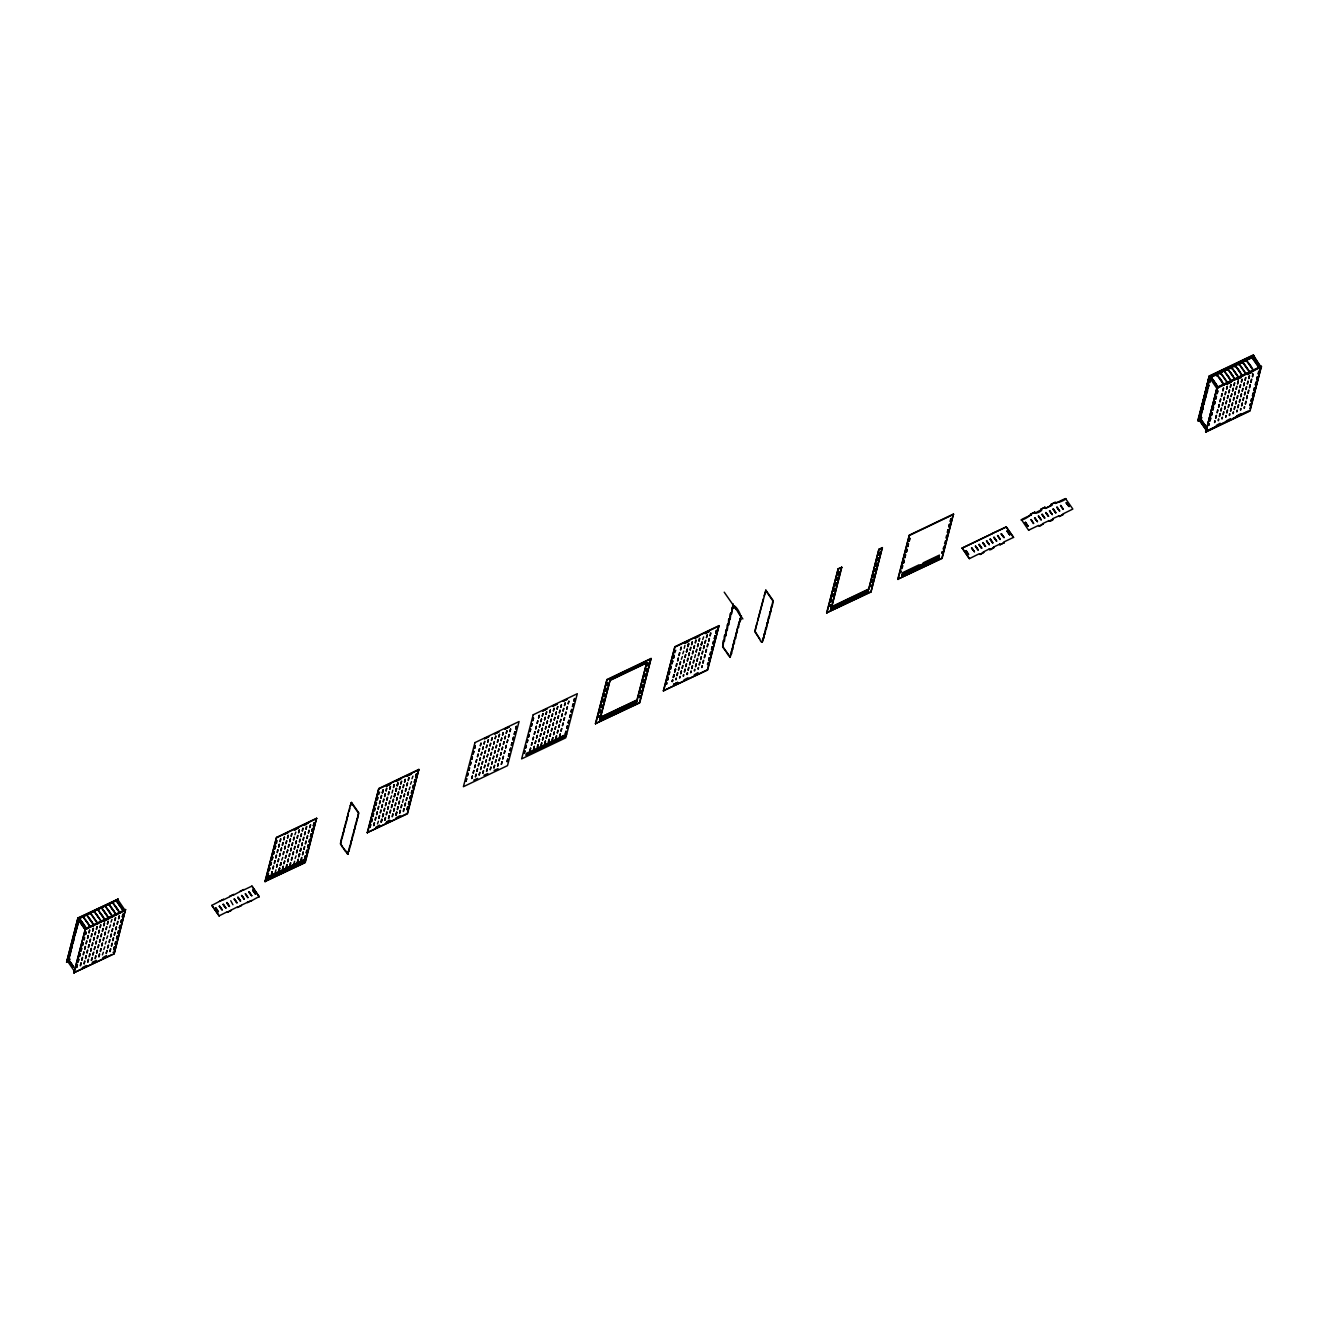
<?xml version="1.0" encoding="UTF-8"?>
<svg xmlns="http://www.w3.org/2000/svg" width="1328" height="1328" viewBox="0 0 1328 1328"><rect width="100%" height="100%" fill="white"/><g stroke="black" fill="none" stroke-linecap="round" stroke-linejoin="round"><path stroke-width="1.5" d="M755.881 627.38L755.101 631.447L759.633 638.868L754.769 631.613L765.907 590.23L773.178 600.654L772.149 606.713M77.97 917.93L66.599 962.319L77.97 917.93L118.209 899.106L77.904 919.242L85.175 929.683M69.023 956.542L69.67 954.068M70.45 951.08L71.098 948.607M71.878 945.619L72.542 943.146M73.322 940.158L74.285 937.535L73.057 943.278M86.851 928.87L79.58 918.445L74.966 934.995L75.397 932.223M76.177 929.235L76.841 926.761M77.622 923.773L78.269 921.3M70.982 951.213L68.757 959.679L67.097 960.476L74.302 971.1M71.629 948.74L72.409 945.752M81.655 921.781L84.494 925.5M85.507 915.224L89.607 913.083M86.519 929.036L79.265 918.594L68.442 959.829L73.355 966.884M85.639 920.055L88.196 923.74M68.558 959.38L73.638 966.933L71.065 963.248M73.87 972.76L85.44 928.654L125.479 909.531L114.108 953.919L73.87 972.76L112.083 954.5M74.086 973.042L85.44 928.654M89.059 918.246L91.898 921.964M77.472 964.643L76.692 967.564L77.14 964.792M78.136 962.103L78.9 959.181L77.92 961.804M79.564 956.641L80.327 953.72L79.365 956.343M81.008 951.18L81.772 948.258L80.792 950.881M83.199 942.797L82.436 945.719L82.884 942.946M84.627 937.336C83.747 944.357 84.494 934.862 84.195 939.012M86.071 931.858C85.175 938.896 85.922 929.401 85.623 933.551M81.174 962.883L80.394 965.805L80.842 963.032M82.602 957.405L81.838 960.343L82.286 957.571M84.029 951.944L83.266 954.865L83.714 952.11M85.473 946.482L84.693 949.404L85.141 946.648M86.901 941.021L86.137 943.942L86.586 941.17M88.329 935.559L87.565 938.481L88.013 935.709M89.773 930.098L88.993 933.02L89.441 930.247M95.699 910.361L99.799 908.219M94.388 911.373L101.658 921.798L86.785 928.737M96.745 914.743L99.301 918.428M84.876 961.107L84.096 964.028L84.544 961.256M86.303 955.645L85.54 958.567L85.971 955.795M87.731 950.184L86.967 953.106L87.416 950.333M89.175 944.723L88.395 947.644L88.843 944.872M90.603 939.261L89.839 942.183L90.271 939.411M92.03 933.8L91.267 936.721L91.715 933.949M93.475 928.322L92.694 931.26L93.143 928.488M100.164 912.934L103.003 916.669M88.578 959.347L87.797 962.269L88.246 959.497M90.005 953.869L89.242 956.807L89.673 954.035M91.433 948.408L90.669 951.329L91.117 948.574M92.877 942.946L92.097 945.868L92.545 943.112M94.305 937.485L93.541 940.407L93.973 937.634M95.732 932.024L94.969 934.945L95.417 932.173M97.176 926.562L96.396 929.484L96.844 926.712M104.132 911.207L106.705 914.892M91.499 960.493L92.279 957.571L91.3 960.194M92.943 955.031L93.707 952.11L92.728 954.732M94.371 949.57L95.135 946.648L94.172 949.271M96.579 941.187L95.799 944.108L96.247 941.336M98.006 935.725L97.243 938.647L97.674 935.875M99.434 930.264L98.67 933.186L99.119 930.413M100.878 924.786L100.098 927.724L100.546 924.952M106.14 905.58L110.191 903.654M92.296 962.518L94.222 961.422M96.396 960.376L92.562 962.601M101.459 907.987L108.73 918.428L103.368 921.383L125.264 910.361M107.568 909.398L110.407 913.133M95.965 955.811L95.201 958.733L95.649 955.961M97.409 950.333L96.645 953.272L97.077 950.499M98.836 944.872L98.073 947.794L98.521 945.038M100.264 939.411L99.5 942.332L99.949 939.577M101.708 933.949L100.945 936.871L101.376 934.115M103.136 928.488L102.372 931.409L102.82 928.637M104.58 923.026L103.8 925.948L104.248 923.176M107.485 919.242L103.368 921.383M111.27 907.638L114.108 911.357M99.666 954.035L98.903 956.957L99.351 954.185M101.111 948.574L100.33 951.495L100.779 948.723M102.538 943.112L101.775 946.034L102.223 943.262M103.966 937.651L103.202 940.573L103.65 937.8M105.41 932.19L104.646 935.111L105.078 932.339M106.838 926.728L106.074 929.65L106.522 926.878M107.502 924.188L108.265 921.25L107.302 923.89M115.237 905.912L117.81 909.597M102.405 954.898L103.368 952.276M103.833 949.437L104.812 946.814M105.261 943.976L106.24 941.336M106.705 938.514L107.668 935.875M108.132 933.053L109.112 930.413M109.56 927.575L110.539 924.952M111.004 922.113L111.967 919.491M113.411 916.021L112.432 916.652L105.161 906.227M106.589 955.513L102.737 957.737M118.673 904.102L121.512 907.821M106.306 953.421L107.07 950.499L106.107 953.122M107.734 947.96L108.514 945.038L107.535 947.661M109.942 939.577L109.178 942.498L109.61 939.726M111.369 934.115L110.606 937.037L111.054 934.265M112.814 928.654L112.033 931.575L112.482 928.803M114.241 923.192L113.478 926.114L113.909 923.342M115.669 917.731L114.905 920.653L115.353 917.88M110.772 948.74L110.008 951.661L110.456 948.889M112.216 943.278L111.436 946.2L111.884 943.428M113.644 937.8L112.88 940.739L113.312 937.966M115.071 932.339L114.308 935.261L114.756 932.505M116.515 926.878L115.735 929.799L116.183 927.044M117.943 921.416L117.179 924.338L117.611 921.566M119.371 915.955L118.607 918.876L119.055 916.104M114.474 946.964L113.71 949.885L114.158 947.113M115.918 941.502L115.138 944.424L115.586 941.652M117.345 936.041L116.582 938.962L117.013 936.19M118.773 930.579L118.009 933.501L118.458 930.729M119.437 928.04L120.217 925.118L119.238 927.741M120.881 922.578L121.645 919.657L120.665 922.279M123.072 914.195L122.309 917.117L122.757 914.345M125.479 909.531L114.108 953.919M211.849 905.397L219.12 915.839L211.849 905.397L223.552 899.255M215.601 907.937L218.124 911.821M219.253 906.36L222.141 909.896L219.635 906.011M223.004 904.401L225.843 908.12L223.336 904.252M226.656 902.824L229.545 906.36L227.038 902.476M229.694 896.317L233.745 894.391M227.138 912.402L231.188 910.46M232.931 904.75L230.74 900.716M229.229 906.509L226.706 902.642M234.11 899.106L236.948 902.824L234.442 898.94M237.762 897.529L240.65 901.048L238.144 897.18M239.87 891.453L243.92 889.511L233.894 894.873M237.314 907.539L241.364 905.596M241.513 895.57L244.352 899.288L241.845 895.404M240.335 901.214L237.812 897.33M251.938 886.091L259.159 896.715L251.938 886.091L244.136 889.81M245.215 893.794L247.722 897.678M248.867 892.233L251.756 895.753L249.232 891.868M247.307 902.376L241.165 905.314M247.506 902.675L251.606 900.533L247.357 902.177M252.619 890.258L255.457 893.993L252.934 890.109M264.969 881.477L276.539 837.387L316.562 818.264L305.208 862.652L264.969 881.477L304.992 862.353L316.562 818.264M265.168 881.775L276.539 837.387M276.39 843.512L277.154 840.591M267.127 878.837L267.609 876.978L304.295 859.448L304.012 861.606L267.127 878.837L303.813 861.308L304.295 859.448M268.555 873.376L267.791 876.297L268.223 873.525M269.982 867.914L269.219 870.836L269.667 868.064M270.646 865.375L271.427 862.436L270.447 865.076M272.091 859.897L272.854 856.975L271.875 859.614M273.518 854.435L274.282 851.514L273.319 854.153M274.946 848.974L275.726 846.052L274.747 848.675M267.326 879.119L267.609 876.978M272.257 871.6L271.493 874.521L271.925 871.749M273.684 866.138L272.921 869.06L273.369 866.288M275.128 860.677L274.348 863.598L274.796 860.826M276.556 855.215L275.792 858.137L276.224 855.365M277.984 849.754L277.22 852.676L277.668 849.903M279.428 844.293L278.648 847.214L279.096 844.442M280.855 838.831L280.092 841.753L280.523 838.981M284.126 834.482L288.176 832.54M275.195 872.762L275.958 869.84M277.386 864.379L276.622 867.3L277.071 864.528M278.83 858.901L278.05 861.839L278.498 859.067M280.258 853.439L279.494 856.361L279.926 853.605M281.685 847.978L280.922 850.899L281.37 848.144M283.13 842.516L282.349 845.438L282.798 842.666M284.557 837.055L283.794 839.977L284.225 837.204M278.681 870.703L279.66 868.064L279.212 870.836M280.125 865.225L281.088 862.602L280.64 865.375M281.752 860.063L282.731 857.44M278.897 870.985L279.66 868.064M280.324 865.524L281.088 862.602M283.96 851.68L283.196 854.601L283.628 851.829M285.387 846.218L284.624 849.14L285.072 846.368M286.831 840.757L286.051 843.678L286.499 840.906M288.259 835.295L287.495 838.217L287.927 835.445M283.362 866.304L282.598 869.226L283.03 866.454M284.026 863.764L284.79 860.843L283.81 863.466M285.454 858.303L286.217 855.365L285.254 858.004M287.861 850.202L286.898 852.825L287.661 849.903M289.089 844.442L288.325 847.364L288.774 844.608M290.517 838.981L289.753 841.902L290.201 839.147M291.961 833.519L291.197 836.441L291.629 833.669M294.882 834.681L295.862 832.042M287.064 864.528L286.284 867.45L286.732 864.694M288.491 859.067L287.728 861.988L288.176 859.216M289.919 853.605L289.155 856.527L289.604 853.755M291.363 848.144L290.583 851.065L291.031 848.293M292.791 842.682L292.027 845.604L292.475 842.832M294.218 837.221L293.455 840.143L293.903 837.37M298.302 827.875L294.467 830.1L298.352 827.676M290.766 862.768L289.985 865.69L290.434 862.918M292.193 857.307L291.43 860.229L291.861 857.456M293.621 851.846L292.857 854.767L293.305 851.995M295.065 846.368L294.285 849.289L294.733 846.534M296.493 840.906L295.729 843.828L296.161 841.072M297.92 835.445L297.157 838.366L297.605 835.611M299.364 829.983L298.584 832.905L299.032 830.133M293.687 863.914L294.667 861.291M295.131 858.452L296.094 855.83M297.323 850.069L296.559 852.991L297.007 850.219M298.767 844.608L297.987 847.53L298.435 844.757M300.194 839.147L299.431 842.068L299.862 839.296M301.622 833.685L300.858 836.607L301.307 833.835M303.066 828.224L302.286 831.145L302.734 828.373M304.643 825.236L308.544 822.812M299.265 853.921L298.833 856.693L299.796 854.053M300.709 848.459L300.261 851.231L301.24 848.592M298.368 859.515L297.389 862.154L298.169 859.233M298.833 856.693L299.597 853.771M300.261 851.231L301.024 848.31M302.469 842.832L301.688 845.77L302.137 842.998M303.896 837.37L303.133 840.292L303.564 837.536M305.324 831.909L304.56 834.831L305.008 832.075M306.768 826.448L305.988 829.369L306.436 826.597M301.854 857.456L301.091 860.378L301.539 857.622M303.299 851.995L302.535 854.917L302.967 852.144M304.726 846.534L303.963 849.455L304.411 846.683M306.17 841.072L305.39 843.994L305.838 841.222M306.834 838.532L307.598 835.611L307.15 838.383M308.262 833.071L309.026 830.149L308.577 832.905M310.669 824.97L309.69 827.61L310.47 824.688M312.412 828.539L311.964 831.295L312.927 828.672M313.84 823.061L313.391 825.833L314.371 823.211M305.556 855.697L304.793 858.618L305.241 855.846M307 850.235L306.237 853.157L306.668 850.385M308.428 844.774L307.664 847.696L308.113 844.923M309.856 839.296L309.092 842.234L309.54 839.462M311.3 833.835L310.536 836.756L310.968 834.001M311.964 831.295L312.727 828.373M313.391 825.833L314.155 822.912M345.247 851.099L340.383 843.844L341.611 838.084M342.69 847.413L340.715 843.678L343.039 832.623M342.143 838.217L344.483 827.161M343.57 832.756L345.911 821.7M345.014 827.294L347.338 816.222M346.442 821.833L348.783 810.761M348.982 811.059L350.21 805.299M350.409 805.598L351.522 802.461L358.792 812.885L357.564 818.646M347.87 816.371L348.135 813.234M349.314 810.91L349.762 808.071M350.741 805.449L351.522 802.461M349.878 845.82L347.654 854.269L348.434 851.281M348.965 851.431L351.306 840.358M350.393 845.953L352.733 834.897M351.837 840.491L354.178 829.436M353.265 835.03L355.605 823.974M354.692 829.568L357.033 818.513M356.136 824.107L358.477 813.035L351.206 802.61M367.242 832.623L378.812 788.533L418.835 769.41L407.48 813.798L367.242 832.623L407.264 813.5L418.835 769.41M367.441 832.922L378.812 788.533M377.218 800.12L378.198 797.497M378.663 794.659L379.625 792.036M370.827 824.522L370.064 827.444L370.512 824.671M372.255 819.061L371.491 821.982L371.94 819.21M373.699 813.599L372.919 816.521L373.367 813.749M375.127 808.121L374.363 811.059L374.811 808.287M375.791 805.581L376.554 802.66L375.592 805.299M382.813 790.127L382.364 792.899L383.327 790.26M374.529 822.746L373.766 825.667L374.197 822.912M375.957 817.284L375.193 820.206L375.641 817.45M377.401 811.823L376.621 814.745L377.069 811.972M378.829 806.362L378.065 809.283L378.497 806.511M380.256 800.9L379.493 803.822L379.941 801.05M381.7 795.439L380.92 798.36L381.368 795.588M382.364 792.899L383.128 789.977M379.576 825.12L375.724 827.344M386.548 786.11L390.648 783.985L386.597 785.91M377.467 823.908L378.43 821.285M379.659 815.525L378.895 818.446L379.343 815.674M381.103 810.063L380.323 812.985L380.771 810.213M382.53 804.585L381.767 807.524L382.198 804.751M383.958 799.124L383.194 802.046L383.643 799.29M385.402 793.663L384.622 796.584L385.07 793.829M386.83 788.201L386.066 791.123L386.498 788.367M381.601 819.376L381.169 822.132L382.132 819.509M383.045 813.915L382.597 816.67L383.576 814.047M381.169 822.132L381.933 819.21M382.597 816.67L383.36 813.749M384.805 808.287L384.024 811.209L384.473 808.437M386.232 802.826L385.469 805.747L385.9 802.975M387.66 797.364L386.896 800.286L387.344 797.514M389.104 791.903L388.324 794.825L388.772 792.052M390.532 786.442L389.768 789.363L390.2 786.591M390.598 798.526L391.577 795.887M392.026 793.048L392.806 790.127M385.635 817.45L384.871 820.372L385.303 817.6M387.062 811.989L386.299 814.911L386.747 812.138M388.506 806.528L387.726 809.449L388.174 806.677M389.934 801.066L389.17 803.988L389.602 801.216M394.233 784.665L393.47 787.587L393.901 784.831M394.748 793.978L394.3 796.75L395.279 794.127M396.176 788.517L395.727 791.289L396.707 788.666M396.956 785.529L397.935 782.906L397.487 785.661M389.336 815.674L388.573 818.596L389.004 815.84M390.764 810.213L390 813.134L390.449 810.379M392.192 804.751L391.428 807.673L391.876 804.901M393.636 799.29L392.872 802.212L393.304 799.439M394.3 796.75L395.063 793.829M395.727 791.289L396.491 788.367M397.172 785.827L397.935 782.906M389.768 820.256L387.062 821.551M393.038 813.915L392.258 816.836L392.706 814.064M394.466 808.453L393.702 811.375L394.15 808.603M395.893 802.992L395.13 805.913L395.578 803.141M397.338 797.53L396.557 800.452L397.006 797.68M398.765 792.052L398.002 794.991L398.45 792.218M400.193 786.591L399.429 789.513L399.877 786.757M400.873 784.051L401.637 781.13L400.658 783.769M395.761 814.778L396.74 812.138L396.292 814.911M395.96 815.06L396.74 812.138M398.168 806.677L397.404 809.599L397.836 806.843M399.595 801.216L398.832 804.137L399.28 801.365M401.039 795.754L400.259 798.676L400.707 795.904M402.467 790.293L401.703 793.214L402.135 790.442M403.895 784.831L403.131 787.753L403.579 784.981M405.339 779.37L404.559 782.292L405.007 779.519M411.016 774.257L406.717 776.1L410.817 773.958M402.533 802.378L403.297 799.456M400.442 810.379L399.662 813.3L400.11 810.528M401.869 804.917L401.106 807.839L401.537 805.067M404.741 793.995L403.961 796.916L404.409 794.144M406.169 788.517L405.405 791.455L405.837 788.683M407.596 783.055L406.833 785.977L407.281 783.221M409.041 777.594L408.26 780.515L408.709 777.76M407.464 794.841L408.443 792.218L407.995 794.991M409.107 789.679L410.07 787.056M410.535 784.217L411.514 781.594M411.962 778.756L412.942 776.133M404.144 808.603L403.363 811.524L403.812 808.769M405.571 803.141L404.808 806.063L405.239 803.307M406.999 797.68L406.235 800.601L406.683 797.829M407.663 795.14L408.443 792.218M416.112 774.224L415.664 776.98L416.643 774.357M407.845 806.843L407.065 809.765L407.513 806.992M409.273 801.382L408.509 804.303L408.941 801.531M410.701 795.92L409.937 798.842L410.385 796.07M412.145 790.459L411.365 793.38L411.813 790.608M412.809 787.919L413.572 784.981L412.593 787.62M415.216 779.818L414.236 782.441L415 779.519M415.664 776.98L416.444 774.058M473.714 780.15L477.715 778.407M483.907 775.286L487.907 773.543M494.082 770.423L498.083 768.68M562.524 737.737L563.006 735.878M595.425 723.627L606.996 679.538L651.069 658.472L639.714 702.877L595.425 723.627L639.498 702.578L651.069 658.472M595.625 723.926L606.996 679.538M606.647 685.381L607.61 682.741L607.162 684.435M599.011 715.526L598.563 717.22L598.696 715.676M600.439 710.065L599.675 712.987L600.123 710.214M601.883 704.604L601.119 707.525L601.551 704.753M603.31 699.142L602.547 702.064L602.995 699.292M604.738 693.681L603.974 696.602L604.423 693.83M605.419 691.141L606.182 688.203L605.203 690.842M606.846 685.663L607.294 682.907M599.609 720.025L600.09 718.166L636.776 700.636L636.494 702.794L599.609 720.025L636.295 702.495L636.776 700.636M600.273 717.452L610.1 680.019L646.786 662.506L637.174 700.221L600.273 717.452L636.959 699.922L646.786 662.506M599.808 720.307L600.09 718.166M600.488 717.734L610.1 680.019M619.296 674.375L616.541 675.869L619.246 674.574M620.591 673.927L616.806 675.969M630.85 668.864L626.999 671.088M641.241 664.282L636.942 666.125L641.042 664M640.079 695.905L639.631 697.598L639.747 696.071M641.507 690.444L640.743 693.365L641.175 690.61M642.935 684.982L642.171 687.904L642.619 685.148M644.379 679.521L643.599 682.443L644.047 679.67M645.806 674.06L645.043 676.981L645.474 674.209M647.234 668.598L646.47 671.52L646.919 668.748M648.678 663.137L647.898 666.058L648.346 663.286M663.353 690.792L674.906 646.703L718.996 625.637L707.641 670.042L663.353 690.792L707.426 669.744L718.996 625.637M663.552 691.091L674.906 646.703M672.35 660.995L671.902 663.751L672.881 661.128M673.13 658.007L674.109 655.368L673.661 658.14M674.773 652.828L675.736 650.205M666.938 682.692L666.49 684.368L666.606 682.841M668.366 677.23L667.602 680.152L668.05 677.38M669.81 671.769L669.03 674.69L669.478 671.918M671.238 666.291L670.474 669.229L670.906 666.457M671.902 663.751L672.665 660.829M673.329 658.29L674.109 655.368M672.018 681.347L672.665 679.953L672.549 681.48M673.777 674.641L673.329 677.413L674.309 674.79M675.205 669.179L674.757 671.951L675.736 669.329M672.217 681.646L672.665 679.953M673.329 677.413L674.093 674.491M674.757 671.951L675.537 669.03M676.965 663.568L676.201 666.49L676.633 663.718M678.392 658.107L677.629 661.029L678.077 658.256M679.836 652.629L679.056 655.567L679.504 652.795M681.264 647.168L680.5 650.089L680.932 647.334M677.927 682.609L673.611 684.451L677.712 682.326M684.684 643.316L688.784 641.192L685.879 642.188M681.33 659.252L682.31 656.63M682.758 653.791L683.737 651.168M684.202 648.33L684.966 645.408M676.367 678.193L675.919 679.87L676.035 678.342M677.795 672.715L677.031 675.653L677.479 672.881M679.239 667.254L678.459 670.175L678.907 667.42M680.666 661.792L679.903 664.714L680.334 661.958M686.908 649.259L686.46 652.031L687.439 649.392M688.336 643.798L687.904 646.57L688.867 643.931M680.069 676.417L679.621 678.11L679.737 676.566M681.496 670.955L680.733 673.877L681.181 671.105M682.941 665.494L682.16 668.416L682.609 665.643M684.368 660.033L683.605 662.954L684.036 660.182M685.796 654.571L685.032 657.493L685.48 654.721M686.46 652.031L687.24 649.11M687.904 646.57L688.668 643.632M683.771 674.657L683.322 676.334L683.439 674.807M685.198 669.179L684.435 672.117L684.883 669.345M686.626 663.718L685.862 666.639L686.31 663.884M688.07 658.256L687.306 661.178L687.738 658.422M689.498 652.795L688.734 655.717L689.182 652.944M690.925 647.334L690.162 650.255L690.61 647.483M692.369 641.872L691.606 644.794L692.037 642.022M694.876 638.453L698.976 636.328M686.825 674.275L687.472 672.881L687.356 674.408M687.024 674.574L687.472 672.881M688.9 667.42L688.136 670.341L688.585 667.569M690.328 661.958L689.564 664.88L690.012 662.108M691.772 656.497L690.992 659.418L691.44 656.646M693.199 651.035L692.436 653.957L692.884 651.185M694.627 645.574L693.863 648.496L694.312 645.723M696.071 640.096L695.291 643.034L695.739 640.262M694.693 657.642L695.474 654.721M691.174 671.121L690.726 672.798L690.842 671.271M692.602 665.643L691.838 668.582L692.27 665.809M694.029 660.182L693.266 663.104L693.714 660.348M696.901 649.259L696.138 652.181L696.569 649.409M698.329 643.798L697.565 646.719L698.013 643.947M699.773 638.336L698.993 641.258L699.441 638.486M699.624 650.122L700.603 647.5L700.155 650.255M701.068 644.661L702.031 642.038L701.599 644.794M702.695 639.498L703.674 636.859M694.876 669.345L694.428 671.038L694.544 669.495M696.304 663.884L695.54 666.805L695.972 664.033M697.731 658.422L696.968 661.344L697.416 658.572M699.175 652.961L698.395 655.883L698.843 653.11M699.839 650.421L700.603 647.5M701.267 644.96L702.031 642.038M698.08 672.582L694.229 674.823M709.102 631.647L705.052 633.589L707.608 631.813M698.578 667.586L698.13 669.262L698.246 667.735M700.005 662.108L699.242 665.046L699.673 662.274M701.433 656.646L700.669 659.568L701.118 656.812M702.877 651.185L702.097 654.106L702.545 651.351M704.305 645.723L703.541 648.645L703.973 645.873M704.969 643.184L705.732 640.262L704.77 642.885M707.376 635.099L706.396 637.722L707.177 634.801M702.28 665.809L701.831 667.503L701.948 665.959M703.707 660.348L702.944 663.27L703.375 660.497M705.135 654.887L704.371 657.808L704.819 655.036M706.579 649.425L705.799 652.347L706.247 649.575M708.007 643.964L707.243 646.885L707.675 644.113M709.434 638.502L708.671 641.424L709.119 638.652M710.878 633.024L710.098 635.963L710.546 633.19M714.846 635.913L714.398 638.685L715.377 636.062M716.273 630.451L715.825 633.224L716.805 630.584M707.99 663.07L707.558 664.764L707.675 663.236M709.434 657.609L708.671 660.531L709.102 657.775M710.862 652.148L710.098 655.069L710.546 652.297M712.306 646.686L711.526 649.608L711.974 646.836M713.734 641.225L712.97 644.146L713.402 641.374M714.398 638.685L715.161 635.763M715.825 633.224L716.605 630.302M727.827 654.057L722.648 646.952L723.129 641.839C723.146 638.635 725.287 642.968 723.461 640.611M724.075 641.49L724.241 637.623C723.743 633.157 726.964 636.975 724.889 635.149M725.503 636.029L725.686 632.161C725.171 627.696 728.391 631.497 726.333 629.688M726.947 630.568L727.113 626.683C726.599 622.234 729.819 626.036 727.761 624.21M728.375 625.106L728.541 621.222C728.043 616.773 731.263 620.574 729.188 618.748M729.802 619.645L729.985 615.76C729.47 611.295 732.691 615.113 730.632 613.287M731.247 614.167L733.122 603.792M727.512 654.206L730.234 657.227L722.963 646.802L723.777 640.445M724.407 641.341L725.221 634.983M725.835 635.88L726.648 629.522M727.263 630.402L728.076 624.06M728.707 624.94L729.52 618.599M730.134 619.479L730.948 613.138M731.562 614.017L732.06 607.826L733.006 608.556M732.674 608.705C732.077 599.144 743.663 615.993 739.945 619.147L740.675 619.578L739.945 619.147M735.812 609.104L733.454 605.717M738.385 612.772L740.725 616.159M729.919 657.393L731.014 653.16M730.234 657.227L732.126 648.927M731.346 651.915L733.571 643.466M732.774 646.454L734.998 638.004M734.218 640.992L736.426 632.543M735.646 635.531L737.87 627.082M737.073 630.07L739.298 621.62M738.517 624.608L741.406 615.694M731.761 653.592L731.678 651.766M732.873 649.375L733.106 646.304M734.301 643.897L734.533 640.843M735.729 638.436L735.978 635.382M737.173 632.975L737.405 629.92M738.6 627.513L738.833 624.459M740.028 622.052L740.675 619.578M765.907 590.23L764.148 595.84M759.633 638.868C763.384 649.558 764.696 629.223 762.04 642.038M771.834 606.863L772.863 600.804L765.592 590.379M764.579 633.439L763.55 638.403L764.264 633.589M764.662 634.17L765.692 628.127M766.107 628.708L767.119 622.666M767.534 623.247L768.563 617.205M768.962 617.786L769.991 611.743M770.406 612.324L771.419 606.265M764.994 634.02L766.007 627.978M766.422 628.559L767.451 622.5M767.85 623.098L768.879 617.039M769.294 617.636L770.306 611.577M770.721 612.175L771.751 606.116M831.311 607.328L868.678 589.416L878.937 549.244L882.307 547.634L870.936 592.039L826.647 612.806L838.217 568.699L841.786 567.388L831.029 609.486L867.715 591.956L867.997 589.798L867.715 591.956M826.846 613.088L838.217 568.699M835.644 582.992L835.196 585.764L836.175 583.125M837.072 577.531L836.64 580.303L837.603 577.663M838.516 572.069L838.068 574.825L839.047 572.202M830.232 604.688L829.784 606.381L829.917 604.838M831.677 599.227L830.896 602.148L831.345 599.376M833.104 593.765L832.341 596.687L832.772 593.915M834.532 588.304L833.768 591.226L834.216 588.453M835.196 585.764L835.976 582.843M836.64 580.303L837.404 577.365M838.068 574.825L838.831 571.903M831.029 609.486L841.57 567.089M830.83 609.187L847.347 601.684M847.148 601.385L857.324 596.521M861.374 594.595L867.516 591.657M868.678 589.416L878.937 549.244M879.568 552.448L879.119 555.22L880.099 552.597M871.301 585.084L870.853 586.76L870.969 585.233M872.728 579.606L871.965 582.544L872.413 579.772M874.156 574.144L873.392 577.066L873.841 574.31M875.6 568.683L874.82 571.604L875.268 568.849M876.264 566.143L877.028 563.221L876.048 565.844M878.671 558.059L877.692 560.682L878.455 557.76M879.119 555.22L879.9 552.299M870.936 592.039L882.307 547.634M897.778 579.207L909.348 535.118L953.438 514.052L942.083 558.441L897.778 579.207L941.867 558.158L953.438 514.052M897.994 579.506L909.348 535.118M900.932 572.783L901.38 571.106M902.044 568.567L902.808 565.628M904.235 560.167L903.472 563.089L903.804 561.86M903.472 563.089L903.92 560.333M905.679 554.706L904.916 557.627L905.347 554.872M907.107 549.244L906.343 552.166L906.792 549.41M908.551 543.783L907.771 546.704L908.219 543.932M909.979 538.321L909.215 541.243L909.647 538.471M901.978 575.588L902.459 573.746L939.145 556.216L938.863 558.374L901.978 575.588L938.647 558.075L939.145 556.216M902.177 575.887L902.459 573.746M943.096 548.945L944.075 546.323M944.54 543.484L945.503 540.861M945.968 538.023L946.731 535.101M942 553.178L942.432 551.485L941.784 552.88M948.175 529.64L947.395 532.561L947.843 529.789M949.603 524.178L948.839 527.1L949.288 524.328M951.031 518.7L950.267 521.638L950.715 518.866M983.683 552.597C984.181 550.473 980.363 556.598 979.267 553.743L969.374 558.64L962.169 548.016L1006.242 526.95L1013.513 537.375L1006.242 526.95L992.099 533.491M965.871 550.738L968.378 554.623M992.365 533.59L962.103 548.198M971.532 548.198L974.437 551.734L971.913 547.85M969.374 558.64L962.169 548.016M975.3 546.24L978.138 549.958L975.615 546.074M978.935 544.663L981.824 548.198L979.317 544.314M982.637 542.903L985.525 546.422L983.019 542.538M981.508 548.348L978.985 544.463M986.389 540.928L989.227 544.663L986.721 540.778M990.041 539.367L992.929 542.886L990.422 539.002M989.808 549.659L989.443 548.879L989.808 549.659C992.182 550.124 994.025 545.941 993.859 547.734M993.792 537.392L996.631 541.127L994.124 537.242M992.614 543.052L990.09 539.168M997.494 535.632L1000.017 539.517M1001.146 534.055L1004.034 537.591L1001.528 533.707M999.586 544.214L993.444 547.136M999.984 544.795L1004.101 542.671L999.984 544.795L999.635 544.015M1006.923 531.134L1009.761 534.852L1007.255 530.968M1031.292 514.982C1010.276 523.929 1027.972 519.514 1030.677 514.102L1034.728 512.16C1037.218 515.795 1048.506 505.022 1035.342 513.056M1025.166 522.419L1028.005 526.137L1025.482 522.253M1031.242 515.181L1030.677 514.102M1030.893 519.68L1033.4 523.564M1042.978 524.278C1043.493 522.153 1039.658 528.278 1038.562 525.423L1028.735 530.121M1035.292 513.255L1034.728 512.16M1034.545 518.103L1037.434 521.638L1034.91 517.754M1038.297 516.144L1041.135 519.862L1038.612 515.994M1040.87 509.238L1044.92 507.296L1040.87 509.238L1041.434 510.317M1041.949 514.567L1044.837 518.103L1042.314 514.218M1045.485 508.392L1051.66 505.254L1045.485 508.392L1044.92 507.296M1045.651 512.807L1048.539 516.326L1046.016 512.459M1044.505 518.252L1041.999 514.368M1049.402 510.832L1052.241 514.567L1049.718 510.682M1051.046 504.374L1055.096 502.432L1051.046 504.374L1051.61 505.453M1048.705 520.759L1042.563 523.68M1049.153 521.14C1057.968 515.762 1050.182 523.199 1048.755 520.559M1053.038 509.271L1055.943 512.791L1053.419 508.923M1055.71 503.329C1075.448 492.622 1061.653 503.793 1055.096 502.432M1056.806 507.296L1059.628 511.031L1057.121 507.147M1055.611 512.957L1053.104 509.072M1060.491 505.536L1063.014 509.421M1058.881 515.895L1052.805 518.617L1053.154 519.414M1059.296 516.476L1063.396 514.351L1059.296 516.476L1058.931 515.696M1066.168 502.997L1069.057 506.532L1066.55 502.648M1209.21 376.007L1198.271 420.993L1209.21 376.007L1253.3 354.958L1260.919 367.292L1261.185 366.262L1217.095 387.328L1205.94 432.015L1250.03 410.966L1261.185 366.262M1197.856 420.412L1209.426 376.305L1253.516 355.24M1198.055 420.694L1209.625 376.604L1253.715 355.539M1202.637 409.887L1202.023 407.928M1207.849 387.909L1208.812 385.269L1203.749 404.592L1203.45 402.467M1204.562 398.234L1205.542 395.611M1206.007 392.773L1206.969 390.15M1207.434 387.311L1208.414 384.688M1209.841 379.227L1209.194 381.7M1203.666 402.766L1203.666 403.845M1205.094 397.304L1205.741 395.91M1206.538 391.826L1207.185 390.449M1207.633 387.61L1208.613 384.987M1209.808 382.58C1208.895 377.55 1211.817 382.115 1209.078 382.149L1210.04 379.509M1205.309 397.587L1206.156 396.491L1205.21 395.761M1206.405 393.37L1207.584 391.03L1206.654 390.299M1209.509 379.376L1200.097 418.503L1207.368 428.927M1202.438 409.605L1203.085 407.132L1200.429 418.353L1205.293 425.607L1202.404 422.072M1213.327 380.455L1215.884 384.124M1216.315 375.774L1216.647 374.529L1223.918 384.971M1216.647 375.625L1216.963 374.38L1224.233 384.821M1219.187 372.936L1223.503 371.093M1220.017 373.998L1220.349 372.77L1227.62 383.194M1219.37 377.55L1221.943 381.236M1220.349 373.849L1220.664 372.62L1227.935 383.045M1205.94 432.015L1217.095 387.328M1209.908 419.25L1210.555 417.855M1211.352 413.788L1211.667 412.543L1211.435 415.614L1212.198 412.693M1212.779 408.327L1213.095 407.082M1214.539 401.62L1214.622 403.446M1210.439 418.303L1210.323 419.831M1211.866 412.842L1211.75 414.369M1209.327 423.615L1208.895 425.292L1209.011 423.765M1210.771 418.154L1209.991 421.076L1210.24 418.005M1213.626 407.215L1212.862 410.153L1213.311 407.381M1215.07 401.753L1214.29 404.675L1214.738 401.919M1216.498 396.292L1215.734 399.213L1216.166 396.458M1217.925 390.83L1217.162 393.752L1217.61 390.98M1226.723 374.214L1229.346 377.7M1227.753 370.313L1228.068 369.084L1235.339 379.509M1215.054 420.876L1214.622 422.57L1214.738 421.026M1216.498 415.415L1215.718 418.337L1216.166 415.564M1217.925 409.954L1217.162 412.875L1217.593 410.103M1219.353 404.492L1218.589 407.414L1219.038 404.642M1220.797 399.031L1220.017 401.952L1220.465 399.18M1222.225 393.553L1221.461 396.491L1221.893 393.719M1223.652 388.091L1222.889 391.013L1223.337 388.257M1229.429 367.856L1233.48 365.93M1220.117 423.25L1216.265 425.475M1227.072 384.24L1231.189 382.115L1226.923 383.742M1231.122 368.703L1231.438 367.458L1238.709 377.899M1230.475 372.255L1233.031 375.94M1231.438 368.553L1231.77 367.308M1218.755 419.1L1218.324 420.793L1218.44 419.266M1220.2 413.639L1219.419 416.56L1219.868 413.805M1221.627 408.177L1220.864 411.099L1221.295 408.343M1223.055 402.716L1222.291 405.638L1222.739 402.882M1224.499 397.255L1223.719 400.176L1224.167 397.404M1225.927 391.793L1225.163 394.715L1225.595 391.943M1227.354 386.332L1226.591 389.253L1227.039 386.481M1233.845 370.645L1236.418 374.33M1222.457 417.341L1222.009 419.034L1222.142 417.49M1223.901 411.879L1223.121 414.801L1223.569 412.029M1225.329 406.418L1224.565 409.339L1224.997 406.567M1226.757 400.956L1225.993 403.878L1226.441 401.106M1228.201 395.495L1227.421 398.417L1227.869 395.644M1229.628 390.017L1228.865 392.955L1229.296 390.183M1231.056 384.556L1230.292 387.477L1230.741 384.722M1237.879 368.719L1240.435 372.404M1238.841 365.017L1239.173 363.772L1246.444 374.214M1239.788 363.49L1243.672 361.05M1226.159 415.581L1225.711 417.258L1225.844 415.73M1227.587 410.103L1226.823 413.025L1227.271 410.269M1229.031 404.642L1228.267 407.563L1228.699 404.808M1230.143 399.346L1229.695 402.102L1229.927 399.047M1231.122 396.64L1231.886 393.719L1230.923 396.342M1233.33 388.257L1232.567 391.179L1232.998 388.407M1234.758 382.796L1233.994 385.718L1234.442 382.945M1237.264 379.376L1236.899 378.596L1237.264 379.376L1241.165 376.953M1242.228 363.391L1242.543 362.162L1249.814 372.587M1242.543 363.241L1242.875 362.013L1250.146 372.438M1229.861 413.805L1229.413 415.498L1229.545 413.954M1231.288 408.343L1230.525 411.265L1230.973 408.493M1232.733 402.882L1231.952 405.804L1232.401 403.031M1234.16 397.421L1233.397 400.342L1233.845 397.57M1234.824 394.881L1235.389 391.66L1234.625 394.582M1236.252 389.419L1236.816 386.199L1236.053 389.121M1237.696 383.941L1238.26 380.738L1237.48 383.659M1244.95 365.333L1247.523 369.018M1233.563 412.045L1233.114 413.722L1233.231 412.195M1234.99 406.567L1234.227 409.505L1234.675 406.733M1236.434 401.106L1235.654 404.027L1236.102 401.272M1237.862 395.644L1237.098 398.566L1237.53 395.81M1239.29 390.183L1238.526 393.105L1238.974 390.332M1240.734 384.722L1239.954 387.643L1240.402 384.871M1242.161 379.26L1241.398 382.182L1241.846 379.41M1248.984 363.424L1251.54 367.092M1237.264 410.269L1236.816 411.962L1236.932 410.418M1238.692 404.808L1237.928 407.729L1238.377 404.957M1240.136 399.346L1239.356 402.268L1239.804 399.496M1241.564 393.885L1240.8 396.806L1241.232 394.034M1242.991 388.423L1242.228 391.345L1242.676 388.573M1244.436 382.962L1243.655 385.884L1244.104 383.111M1245.863 377.484L1245.1 380.422L1245.531 377.65M1251.491 372.57C1252.785 370.047 1241.564 378.198 1251.291 372.288M1240.966 408.509L1240.518 410.186L1240.634 408.659M1242.394 403.031L1241.63 405.97L1242.078 403.197M1243.838 397.57L1243.058 400.492L1243.506 397.736M1245.266 392.109L1244.502 395.03L1244.934 392.275M1246.693 386.647L1245.93 389.569L1246.378 386.797M1248.137 381.186L1247.357 384.107L1247.805 381.335M1249.565 375.724L1248.801 378.646L1249.233 375.874M1244.668 406.733L1244.22 408.426L1244.336 406.883M1246.096 401.272L1245.332 404.193L1245.78 401.421M1246.76 398.732L1247.324 395.512L1246.56 398.433M1248.204 393.271L1248.752 390.05L1247.988 392.972M1249.631 387.809L1250.196 384.589L1249.432 387.51M1251.059 382.348L1251.623 379.127L1250.86 382.049M1252.935 374.114L1252.503 376.886L1252.736 373.815M1250.395 403.994L1249.947 405.687L1250.063 404.16M1251.823 398.533L1251.059 401.454L1251.507 398.682M1253.267 393.071L1252.487 395.993L1252.935 393.221M1254.694 387.61L1253.931 390.532L1254.362 387.759M1256.122 382.149L1255.358 385.07L1255.807 382.298M1257.566 376.687L1256.786 379.609L1257.234 376.837M1258.994 371.226L1258.23 374.147L1258.662 371.375M1250.096 408.526L1260.405 369.25M1250.345 408.659L1261.401 366.561L1217.311 387.627L1205.741 431.716L1249.831 410.667M1209.841 376.886L1253.914 355.838M78.169 918.212L118.209 899.106M1209.559 377.916L1253.649 356.85M1246.245 361.482L1246.245 360.386L1253.516 370.827M1209.028 385.568L1208.082 384.838M763.368 598.828L757.641 620.674M675.122 646.985L719.212 625.936M838.416 568.998L841.786 567.388M879.136 549.543L882.506 547.933M1261.6 366.86L1216.83 388.357L1209.609 377.716L1253.698 356.668L1260.969 367.092M85.656 928.953L125.679 909.829M276.739 837.669L316.778 818.546M379.011 788.815L419.05 769.692M607.195 679.836L651.284 658.771M909.564 535.4L953.653 514.351M684.733 643.117L688.784 641.192M705.102 633.39L709.152 631.447M1237.314 379.177L1241.365 377.252M1247.507 374.313L1251.557 372.371M92.977 925.948L93.923 925.5L86.652 915.058M101.658 921.798L94.056 911.523M386.348 785.827L389.038 784.533M406.717 776.1L410.767 774.158M630.783 669.063L626.949 671.287M636.942 666.125L640.992 664.183M396.74 781.246L400.84 779.121M610.299 680.318L646.985 662.805M1204.114 401.073L1204.081 404.426M1202.67 406.534L1203.284 407.414M1202.222 409.306L1202.637 408.808M756.993 623.164L756.196 626.152M1201.242 411.995L1201.325 412.742M1201.973 417.772L1198.703 419.349L1205.973 429.774M67.031 960.675L70.168 959.181M831.112 606.962L868.479 589.117M566.707 734.118L526.32 753.408L525.838 755.267L566.209 735.961M831.527 607.626L868.197 590.097M267.808 877.277L304.494 859.747M600.306 718.465L636.975 700.935M902.658 574.028L939.344 556.515M219.452 901.38L223.502 899.438M229.644 896.516L233.695 894.574M673.611 684.451L677.662 682.509M857.274 596.72L861.324 594.795M113.046 952.425L114.391 951.778M223.718 899.737L229.893 896.616M684.003 679.886L688.103 677.745M1030.628 514.301L1034.678 512.359M1226.391 420.81L1230.492 418.669M1236.584 415.946L1240.684 413.805M82.319 967.664L86.42 965.539M385.867 822.679L389.967 820.555M396.043 817.816L400.16 815.691M1205.542 431.434L1229.413 420.013M1233.081 418.27L1247.789 411.248M826.647 612.806L870.736 591.74M219.12 915.839L226.988 911.904M230.989 910.178L237.164 907.041M259.209 896.516L251.556 900.733M227.188 912.203L231.238 910.278M237.38 907.339L241.43 905.414M983.268 552L989.443 548.879M1013.513 537.375L1003.686 542.073L1004.051 542.87M1062.931 513.953L1072.825 509.056L1065.554 498.631M979.682 554.34L983.733 552.398M989.858 549.477L993.908 547.534M1038.977 526.004L1043.028 524.079M1252.304 357.498L1259.575 367.939M1251.972 357.664L1259.243 368.088M1246.577 360.237L1253.848 370.678M1238.841 363.922L1246.112 374.363M1242.742 375.973L1235.472 365.549L1234.824 366.926L1235.14 365.698L1242.41 376.123M1231.454 366.893L1239.041 377.75M1227.753 369.234L1235.007 379.659M1224.366 370.844L1231.637 381.285M1224.051 370.993L1231.322 381.435M1211.236 377.119L1218.506 387.544M1210.92 377.268L1218.191 387.71M1209.194 380.621L1209.808 381.501M1207.75 386.083L1208.38 386.963M1206.322 391.544L1206.936 392.424M1204.894 397.006L1205.509 397.885M1198.752 419.15L1206.023 429.575M1066.218 502.797L1069.057 506.532M1060.823 505.387L1063.33 509.255M1055.046 502.631L1055.66 503.528M1057.071 507.346L1059.628 511.031M1049.668 510.882L1052.241 514.567M1045.7 512.608L1048.539 516.326M1038.562 516.194L1041.135 519.862M1034.595 517.903L1037.434 521.638M1031.209 519.53L1033.732 523.398M1025.432 522.452L1028.005 526.137M1021.464 519.68L1028.685 530.32M1007.205 531.167L1009.761 534.852M1001.196 533.856L1004.034 537.591M997.826 535.466L1000.333 539.351M994.074 537.442L996.631 541.127M986.671 540.977L989.227 544.663M982.687 542.704L985.525 546.422M975.565 546.273L978.138 549.958M971.598 547.999L974.437 551.734M966.186 550.589L968.71 554.457M939.444 555.087L923.126 562.873M919.076 564.815L902.758 572.617M906.659 550.937L906.343 552.166M905.231 556.399L904.916 557.627M724.225 592.188L742.867 618.948M345.629 850.75L347.969 854.12M343.869 848.492L347.654 854.269M252.884 890.308L255.457 893.993M248.917 892.034L251.756 895.753M245.547 893.644L248.054 897.529M241.779 895.603L244.352 899.288M234.392 899.139L236.948 902.824M223.287 904.451L225.843 908.12M219.303 906.177L222.141 909.896M215.933 907.788L218.439 911.655M116.598 900.766L123.853 911.191M116.266 900.915L123.537 911.357L125.214 910.56L117.993 899.919L77.954 919.042L85.224 929.484M112.897 902.525L120.167 912.967M112.565 902.691L119.835 913.116M109.195 904.302L116.466 914.726M108.863 904.451L116.134 914.892M105.493 906.061L112.764 916.503M101.791 907.837L109.062 918.262M98.089 909.597L105.36 920.038M97.757 909.763L105.028 920.188M90.686 913.133L97.957 923.574M90.354 913.299L97.625 923.724M86.984 914.909L94.255 925.334M83.282 916.669L90.553 927.11L82.95 916.835M474.976 742.601L463.406 786.691L507.495 765.642L519.065 721.536L474.976 742.601M466.676 778.739L466.028 781.213L466.676 778.739M468.103 773.278L467.456 775.751L468.103 773.278M469.548 767.816L468.884 770.29L469.548 767.816M470.975 762.355L470.328 764.828L470.975 762.355M472.403 756.894L471.755 759.367L472.403 756.894M473.847 751.416L473.183 753.889L473.847 751.416M475.275 745.954L474.627 748.428L475.275 745.954M472.403 776L471.755 778.474L472.403 776M473.83 770.539L473.183 773.012L473.83 770.539M475.258 765.077L474.611 767.551L475.258 765.077M476.702 759.616L476.055 762.089L476.702 759.616M478.13 754.155L477.482 756.628L478.13 754.155M479.574 748.693L478.91 751.167L479.574 748.693M481.002 743.232L480.354 745.705L481.002 743.232M484.587 738.717L488.638 736.791L484.587 738.717M476.105 774.241L475.457 776.714L476.105 774.241M477.532 768.779L476.885 771.253L477.532 768.779M478.96 763.301L478.312 765.775L478.96 763.301M480.404 757.84L479.757 760.313L480.404 757.84M481.832 752.378L481.184 754.852L481.832 752.378M483.259 746.917L482.612 749.39L483.259 746.917M484.703 741.456L484.056 743.929L484.703 741.456M479.806 772.464L479.159 774.938L479.806 772.464M481.234 767.003L480.587 769.476L481.234 767.003M482.662 761.542L482.014 764.015L482.662 761.542M484.106 756.08L483.458 758.554L484.106 756.08M485.533 750.619L484.886 753.092L485.533 750.619M486.961 745.157L486.314 747.631L486.961 745.157M488.405 739.696L487.758 742.169L488.405 739.696M483.508 770.705L482.861 773.178L483.508 770.705M484.936 765.243L484.288 767.717L484.936 765.243M486.363 759.765L485.716 762.239L486.363 759.765M487.808 754.304L487.16 756.777L487.808 754.304M489.235 748.843L488.588 751.316L489.235 748.843M490.663 743.381L490.015 745.855L490.663 743.381M492.107 737.92L491.46 740.393L492.107 737.92M494.78 733.853L498.83 731.927L494.78 733.853M487.21 768.929L486.563 771.402L487.21 768.929M488.638 763.467L487.99 765.941L488.638 763.467M490.065 758.006L489.418 760.479L490.065 758.006M491.509 752.544L490.862 755.018L491.509 752.544M492.937 747.083L492.29 749.556L492.937 747.083M494.365 741.622L493.717 744.095L494.365 741.622M495.809 736.16L495.161 738.634L495.809 736.16M490.912 767.169L490.248 769.642L490.912 767.169M492.339 761.708L491.692 764.181L492.339 761.708M493.767 756.23L493.12 758.72L493.767 756.23M495.211 750.768L494.547 753.242L495.211 750.768M496.639 745.307L495.991 747.78L496.639 745.307M498.066 739.845L497.419 742.319L498.066 739.845M499.511 734.384L498.847 736.857L499.511 734.384M494.597 765.393L493.95 767.866L494.597 765.393M496.041 759.931L495.394 762.405L496.041 759.931M497.469 754.47L496.821 756.943L497.469 754.47M498.913 749.009L498.249 751.482L498.913 749.009M500.341 743.547L499.693 746.021L500.341 743.547M501.768 738.086L501.121 740.559L501.768 738.086M503.212 732.624L502.548 735.098L503.212 732.624M504.955 728.989L509.006 727.063L504.955 728.989M498.299 763.633L497.651 766.107L498.299 763.633M499.743 758.172L499.096 760.645L499.743 758.172M501.171 752.71L500.523 755.184L501.171 752.71M502.598 747.232L501.951 749.706L502.598 747.232M504.042 741.771L503.395 744.244L504.042 741.771M505.47 736.31L504.823 738.783L505.47 736.31M506.898 730.848L506.25 733.322L506.898 730.848M502.001 761.857L501.353 764.33L502.001 761.857M503.445 756.396L502.797 758.869L503.445 756.396M504.872 750.934L504.225 753.408L504.872 750.934M506.3 745.473L505.653 747.946L506.3 745.473M507.744 740.011L507.097 742.485L507.744 740.011M509.172 734.55L508.524 737.023L509.172 734.55M510.599 729.089L509.952 731.562L510.599 729.089M507.728 759.118L507.08 761.591L507.728 759.118M509.172 753.657L508.524 756.13L509.172 753.657M510.599 748.195L509.952 750.669L510.599 748.195M512.027 742.734L511.38 745.207L512.027 742.734M513.471 737.272L512.824 739.746L513.471 737.272M514.899 731.811L514.251 734.284L514.899 731.811M516.326 726.35L515.679 728.823L516.326 726.35M533.209 714.779L521.638 758.869L565.728 737.82L577.298 693.714L533.209 714.779M524.909 750.918L524.261 753.391L524.909 750.918M526.353 745.456L525.705 747.93L526.353 745.456M527.78 739.995L527.133 742.468L527.78 739.995M529.208 734.533L528.561 737.007L529.208 734.533M530.652 729.072L530.005 731.545L530.652 729.072M532.08 723.611L531.432 726.084L532.08 723.611M533.507 718.133L532.86 720.606L533.507 718.133M530.636 748.179L529.988 750.652L530.636 748.179M532.08 742.717L531.432 745.191L532.08 742.717M533.507 737.256L532.86 739.729L533.507 737.256M534.935 731.794L534.288 734.268L534.935 731.794M536.379 726.333L535.732 728.806L536.379 726.333M537.807 720.872L537.159 723.345L537.807 720.872M539.234 715.41L538.587 717.884L539.234 715.41M542.837 710.895L546.887 708.969L542.837 710.895M534.337 746.419L533.69 748.892L534.337 746.419M535.782 740.958L535.134 743.431L535.782 740.958M537.209 735.496L536.562 737.97L537.209 735.496M538.637 730.018L537.989 732.508L538.637 730.018M540.081 724.557L539.434 727.03L540.081 724.557M541.509 719.095L540.861 721.569L541.509 719.095M542.936 713.634L542.289 716.107L542.936 713.634M538.039 744.643L537.392 747.116L538.039 744.643M539.483 739.181L538.819 741.655L539.483 739.181M540.911 733.72L540.264 736.193L540.911 733.72M542.339 728.259L541.691 730.732L542.339 728.259M543.783 722.797L543.119 725.271L543.783 722.797M545.21 717.336L544.563 719.809L545.21 717.336M546.638 711.874L545.991 714.348L546.638 711.874M541.741 742.883L541.094 745.357L541.741 742.883M543.185 737.422L542.521 739.895L543.185 737.422M544.613 731.96L543.965 734.434L544.613 731.96M546.04 726.482L545.393 728.972L546.04 726.482M547.485 721.021L546.821 723.494L547.485 721.021M548.912 715.56L548.265 718.033L548.912 715.56M550.34 710.098L549.692 712.572L550.34 710.098M553.012 706.031L557.063 704.106L553.012 706.031M545.443 741.107L544.795 743.58L545.443 741.107M546.87 735.646L546.223 738.119L546.87 735.646M548.315 730.184L547.667 732.658L548.315 730.184M549.742 724.723L549.095 727.196L549.742 724.723M551.17 719.261L550.522 721.735L551.17 719.261M552.614 713.8L551.967 716.273L552.614 713.8M554.042 708.339L553.394 710.812L554.042 708.339M549.145 739.347L548.497 741.821L549.145 739.347M550.572 733.886L549.925 736.359L550.572 733.886M552.016 728.425L551.369 730.898L552.016 728.425M553.444 722.963L552.797 725.437L553.444 722.963M554.872 717.485L554.224 719.959L554.872 717.485M556.316 712.024L555.668 714.497L556.316 712.024M557.743 706.562L557.096 709.036L557.743 706.562M552.846 737.571L552.199 740.045L552.846 737.571M554.274 732.11L553.627 734.583L554.274 732.11M555.718 726.648L555.071 729.122L555.718 726.648M557.146 721.187L556.498 723.66L557.146 721.187M558.573 715.726L557.926 718.199L558.573 715.726M560.018 710.264L559.37 712.738L560.018 710.264M561.445 704.803L560.798 707.276L561.445 704.803M563.205 701.167L567.255 699.242L563.205 701.167M556.548 735.812L555.901 738.285L556.548 735.812M557.976 730.35L557.328 732.824L557.976 730.35M559.42 724.889L558.773 727.362L559.42 724.889M560.848 719.427L560.2 721.901L560.848 719.427M562.275 713.949L561.628 716.423L562.275 713.949M563.719 708.488L563.072 710.961L563.719 708.488M565.147 703.027L564.5 705.5L565.147 703.027M560.25 734.035L559.603 736.509L560.25 734.035M561.678 728.574L561.03 731.047L561.678 728.574M563.122 723.113L562.458 725.586L563.122 723.113M564.549 717.651L563.902 720.125L564.549 717.651M565.977 712.19L565.33 714.663L565.977 712.19M567.421 706.728L566.757 709.202L567.421 706.728M568.849 701.267L568.201 703.74L568.849 701.267M565.977 731.313L565.33 733.786L565.977 731.313M567.405 725.835L566.757 728.308L567.405 725.835M568.849 720.374L568.185 722.847L568.849 720.374M570.276 714.912L569.629 717.386L570.276 714.912M571.704 709.451L571.057 711.924L571.704 709.451M573.148 703.989L572.484 706.463L573.148 703.989M574.576 698.528L573.928 701.001L574.576 698.528"/></g></svg>
